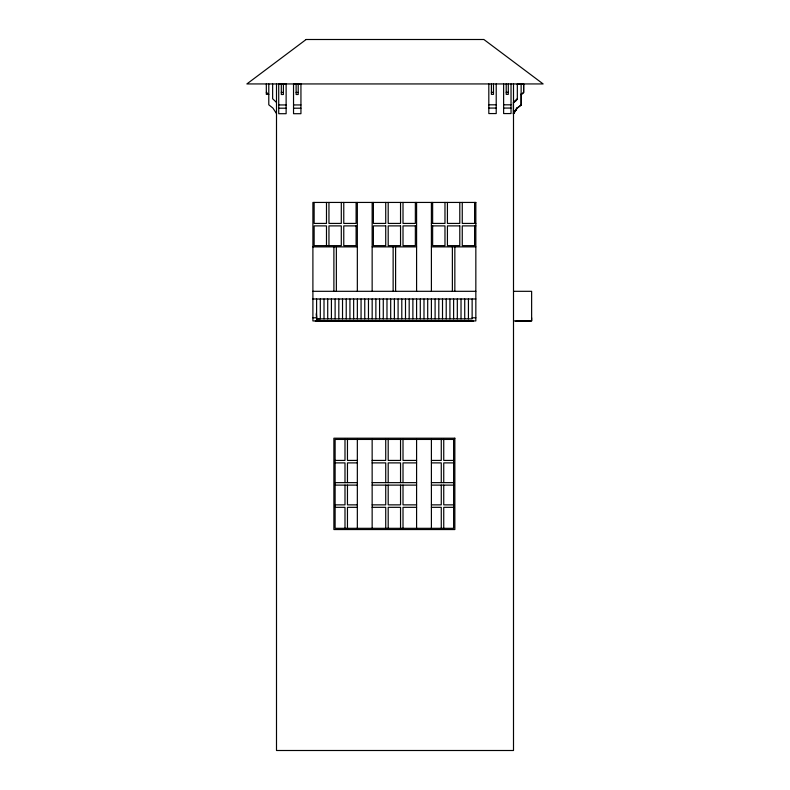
<?xml version="1.0" encoding="UTF-8"?>
<svg xmlns="http://www.w3.org/2000/svg" width="790" height="790" viewBox="0 0 790 790"><rect width="100%" height="100%" fill="white"/><g stroke="black" fill="none" stroke-linecap="round" stroke-linejoin="round"><path stroke-width="1.19" d="M316.385 314.084L316.602 318.874L472.134 318.874L472.134 298.985M521.212 93.763L521.212 105.119L517.015 108.378L513.411 113.879L517.015 108.062L513.411 113.562L517.045 108.062L521.212 104.813M513.5 113.395L517.104 108.062M513.441 102.443L517.361 98.75M513.411 113.879L513.411 102.759L517.332 99.066L517.332 83.938M515.278 101.545L517.361 99.066M521.143 94.375L522.852 92.993M521.143 94.691L523.671 92.618L523.661 83.938L523.612 92.618M513.411 102.443L515.278 101.229M517.272 84.254L523.671 84.254M491.4 92.302L493.483 92.302M506.212 92.302L508.296 92.302M281.309 92.43L283.393 92.43M296.122 92.43L298.205 92.43M488.812 104.813L496.219 104.813M503.625 104.813L511.031 104.813M278.722 104.942L286.128 104.942M293.534 104.942L300.941 104.942M521.133 105.119L521.143 84.254M488.812 108.062L496.219 108.062M503.625 108.062L511.031 108.062M278.722 108.2L286.128 108.2M293.534 108.2L300.941 108.2M431.399 223.422L444.977 223.422L444.977 202.438M475.837 223.422L462.259 223.422L462.259 202.438M431.399 225.891L444.977 225.891L444.977 245.641L432.634 245.641L432.634 225.891M475.837 225.891L462.259 225.891L462.259 245.641L474.602 245.641L474.602 225.891M312.899 246.875L357.337 246.875M372.149 246.875L416.587 246.875M431.399 246.875L475.837 246.875M312.899 291.312L475.837 291.312M513.5 291.312L531.63 291.312L531.63 320.938L513.5 320.938M312.899 298.985L475.837 298.985M312.899 317.797L316.602 317.797L316.375 312.978M472.134 317.797L475.837 317.797M316.602 318.874L320.306 318.874L320.306 298.985M315.368 321.165L473.368 321.165M515.791 321.165L530.396 321.165M335.118 460.422L344.993 460.422L344.993 439.438M357.337 460.422L347.462 460.422L347.462 439.438M372.149 460.422L385.727 460.422L385.727 439.438M416.587 460.422L403.009 460.422L403.009 439.438M431.399 460.422L441.274 460.422L441.274 439.438M453.618 460.422L443.743 460.422L443.743 439.438M335.118 462.891L344.993 462.891L344.993 482.641M357.337 462.891L347.462 462.891L347.462 482.641M372.149 462.891L385.727 462.891L385.727 482.641M416.587 462.891L403.009 462.891L403.009 482.641M431.399 462.891L441.274 462.891L441.274 482.641M453.618 462.891L443.743 462.891L443.743 482.641M335.118 482.641L357.337 482.641M372.149 482.641L416.587 482.641M431.399 482.641L453.618 482.641M335.118 485.109L357.337 485.109M372.149 485.109L416.587 485.109M431.399 485.109L453.618 485.109M335.118 504.859L344.993 504.859L344.993 485.109M357.337 504.859L347.462 504.859L347.462 485.109M372.149 504.859L385.727 504.859L385.727 485.109M416.587 504.859L403.009 504.859L403.009 485.109M431.399 504.859L441.274 504.859L441.274 485.109M453.618 504.859L443.743 504.859L443.743 485.109M335.118 507.328L344.993 507.328L344.993 528.312M357.337 507.328L347.462 507.328L347.462 528.312M372.149 507.328L385.727 507.328L385.727 528.312M416.587 507.328L403.009 507.328L403.009 528.312M431.399 507.328L441.274 507.328L441.274 528.312M453.618 507.328L443.743 507.328L443.743 528.312M276.5 102.443L272.639 98.75L272.639 83.938M266.319 92.302L268.788 94.375L266.319 94.375L266.319 83.938M276.5 113.562L272.896 108.062L268.788 104.813L268.788 83.938M531.63 317.797L531.63 320.938M513.5 83.75L513.5 750.5L276.5 750.5L276.5 83.938M511.031 83.938L511.031 113.562L503.625 113.562L503.625 83.938M508.296 83.938L508.296 94.375L506.212 94.375L506.212 83.938M496.219 83.938L496.219 113.562L488.812 113.562L488.812 83.938M493.483 83.938L493.483 94.375L491.4 94.375L491.4 83.938M474.602 202.438L474.602 223.422M468.431 298.985L468.431 318.874M464.727 298.985L464.727 318.874M461.024 298.985L461.024 318.874M459.79 202.438L459.79 223.422L447.426 223.422L447.426 202.438M457.321 298.985L457.321 318.874M454.843 246.875L454.843 291.312M453.618 298.985L453.618 318.874M452.374 246.875L452.374 291.312M449.915 298.985L449.915 318.874M446.212 298.985L446.212 318.874M442.509 298.985L442.509 318.874M438.806 298.985L438.806 318.874M435.102 298.985L435.102 318.874M432.634 202.438L432.634 223.422M431.399 202.438L431.399 291.312M431.399 298.985L431.399 318.874M431.399 439.438L431.399 528.312M427.696 298.985L427.696 318.874M423.993 298.985L423.993 318.874M420.29 298.985L420.29 318.874M416.587 202.438L416.587 291.312M416.587 298.985L416.587 318.874M416.587 439.438L416.587 528.312M415.352 202.438L415.352 223.422L403.009 223.422L403.009 202.438M412.884 298.985L412.884 318.874M409.181 298.985L409.181 318.874M405.497 298.985L405.497 318.874M401.794 298.985L401.794 318.874M400.54 202.438L400.54 223.422L388.196 223.422L388.196 202.438M400.54 439.438L400.54 460.422L388.196 460.422L388.196 439.438M400.54 482.641L400.54 462.891L388.196 462.891L388.196 482.641M400.54 485.109L400.54 504.859L388.196 504.859L388.196 485.109M400.54 528.312L400.54 507.328L388.196 507.328L388.196 528.312M398.091 298.985L398.091 318.874M395.602 246.875L395.602 291.312M394.388 298.985L394.388 318.874M393.134 246.875L393.134 291.312M390.685 298.985L390.685 318.874M386.982 298.985L386.982 318.874M385.727 202.438L385.727 223.422L373.384 223.422L373.384 202.438M383.278 298.985L383.278 318.874M379.575 298.985L379.575 318.874M375.872 298.985L375.872 318.874M372.149 202.438L372.149 291.312M372.169 298.985L372.169 318.874M372.149 439.438L372.149 528.312M368.466 298.985L368.466 318.874M364.763 298.985L364.763 318.874M361.06 298.985L361.06 318.874M357.337 202.438L357.337 291.312M357.357 298.985L357.357 318.874M357.337 439.438L357.337 528.312M356.102 202.438L356.102 223.422L343.769 223.422L343.769 202.438M353.653 298.985L353.653 318.874M349.931 298.985L349.931 318.874M346.227 298.985L346.227 318.874M342.524 298.985L342.524 318.874M341.3 202.438L341.3 223.422L328.956 223.422L328.956 202.438M338.821 298.985L338.821 318.874M336.362 246.875L336.362 291.312M335.118 298.985L335.118 318.874M333.894 246.875L333.894 291.312M331.415 298.985L331.415 318.874M328.956 245.641L328.956 225.891L341.3 225.891L341.3 245.641L314.134 245.641L314.134 225.891L326.487 225.891L326.487 245.641M327.712 298.985L327.712 318.874M326.487 202.438L326.487 223.422L314.134 223.422L314.134 202.438M324.009 298.985L324.009 318.874M316.602 298.985L316.602 320.938M298.205 84.076L298.205 94.504L296.122 94.504L296.122 84.076M283.393 84.076L283.393 94.504L281.309 94.504L281.309 84.076M306.125 39.5L246.875 83.938L543.125 83.938L483.875 39.5L306.125 39.5M286.128 84.076L278.722 84.076L278.722 113.701L286.128 113.701L286.128 84.076M300.941 84.076L293.534 84.076L293.534 113.701L300.941 113.701L300.941 84.076M475.837 202.438L312.899 202.438L312.899 320.938L475.837 320.938L475.837 202.438M356.102 225.891L343.769 225.891L343.769 245.641L356.102 245.641L356.102 225.891M385.727 225.891L373.384 225.891L373.384 245.641L385.727 245.641L385.727 225.891M400.54 225.891L388.196 225.891L388.196 245.641L400.54 245.641L400.54 225.891M415.352 225.891L403.009 225.891L403.009 245.641L415.352 245.641L415.352 225.891M459.79 225.891L447.426 225.891L447.426 245.641L459.79 245.641L459.79 225.891M454.852 438.203L333.884 438.203L333.884 529.547L454.852 529.547L454.852 438.203M453.618 439.438L335.118 439.438L335.118 528.312L453.618 528.312L453.618 439.438"/></g></svg>
